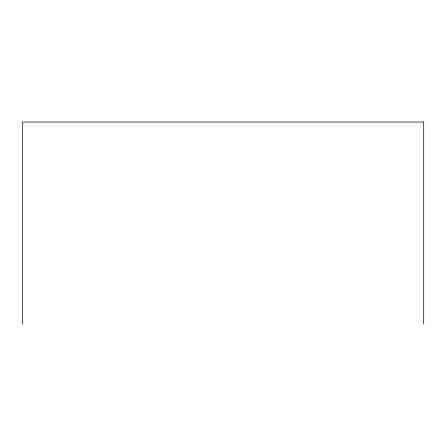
<?xml version="1.0" encoding="UTF-8"?>
<svg xmlns="http://www.w3.org/2000/svg" width="446" height="446" viewBox="0 0 446 446"><rect width="100%" height="100%" fill="white"/><g stroke="black" fill="none" stroke-linecap="round" stroke-linejoin="round"><path stroke-width="0.67" d="M423.7 323.98L423.7 122.02L22.3 122.02L22.3 323.98"/></g></svg>
